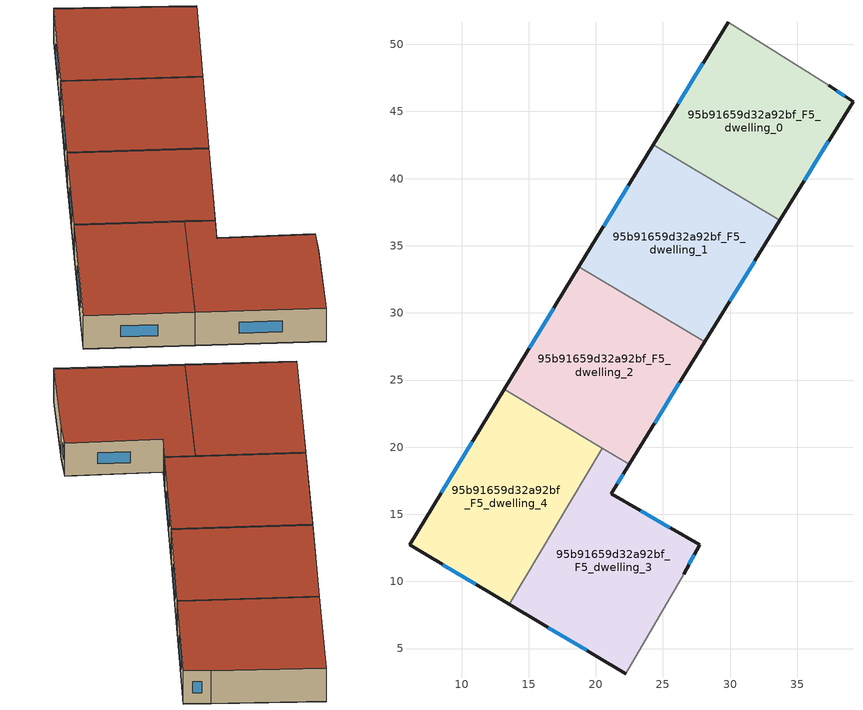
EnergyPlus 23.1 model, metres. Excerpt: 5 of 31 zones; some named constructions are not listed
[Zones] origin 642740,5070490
95b91659d32a92bf_F5_dwelling_0
 floor to 95b91659d32a92bf_F4_dwelling_0 (EU_floor_Construction): 33.69,36.89 39.16,45.74 37.36,46.95 29.85,51.65 24.28,42.5 z15
 wall outside (EU_wall_Construction): 24.28,42.5 29.85,51.65 / 37.36,46.95 39.16,45.74 33.69,36.89 z15:18
 wall to 95b91659d32a92bf_F5_dwelling_1 (EU_wall_Construction): 33.69,36.89 24.28,42.5 z15:18
 wall adiabatic (EU_wall_Construction): 29.85,51.65 37.36,46.95 z15:18
 window (EU_Window_Construction): 37.32,42.77 35.53,39.86 / 26.15,45.57 27.98,48.58 / 37.96,46.54 38.55,46.15 z16.01:16.99
 roof outside (EU_roof_Construction): 37.36,46.95 39.16,45.74 33.69,36.89 24.28,42.5 29.85,51.65 z18
95b91659d32a92bf_F5_dwelling_1
 floor to 95b91659d32a92bf_F4_dwelling_1 (EU_floor_Construction): 28.11,27.83 33.69,36.89 24.28,42.5 18.74,33.42 z15
 wall outside (EU_wall_Construction): 18.74,33.42 24.28,42.5 / 33.69,36.89 28.11,27.83 z15:18
 wall to 95b91659d32a92bf_F5_dwelling_2 (EU_wall_Construction): 28.11,27.83 18.74,33.42 z15:18
 window (EU_Window_Construction): 20.6,36.47 22.42,39.46 / 31.82,33.85 29.98,30.87 z16.01:16.99
 roof outside (EU_roof_Construction): 33.69,36.89 28.11,27.83 18.74,33.42 24.28,42.5 z18
95b91659d32a92bf_F5_dwelling_2
 floor to 95b91659d32a92bf_F4_dwelling_2 (EU_floor_Construction): 22.49,18.73 28.11,27.83 18.74,33.42 13.17,24.29 z15
 wall outside (EU_wall_Construction): 13.17,24.29 18.74,33.42 / 28.11,27.83 22.49,18.73 z15:18
 wall to 95b91659d32a92bf_F5_dwelling_4 (EU_wall_Construction): 20.5,19.93 13.17,24.29 z15:18
 wall to 95b91659d32a92bf_F5_dwelling_3 (EU_wall_Construction): 22.49,18.73 20.5,19.93 z15:18
 window (EU_Window_Construction): 15.04,27.36 16.87,30.36 / 26.23,24.78 24.38,21.78 z16.01:16.99
 roof outside (EU_roof_Construction): 28.11,27.83 22.49,18.73 13.17,24.29 18.74,33.42 z18
95b91659d32a92bf_F5_dwelling_3
 floor to 95b91659d32a92bf_F4_dwelling_3 (EU_floor_Construction): 22.23,3.12 26.54,10.52 27.74,12.72 21.14,16.53 22.49,18.73 20.5,19.93 13.56,8.29 z15
 wall outside (EU_wall_Construction): 22.23,3.12 13.56,8.29 / 22.49,18.73 21.14,16.53 27.74,12.72 26.54,10.52 z15:18
 wall to 95b91659d32a92bf_F5_dwelling_4 (EU_wall_Construction): 13.56,8.29 20.5,19.93 z15:18
 wall adiabatic (EU_wall_Construction): 26.54,10.52 22.23,3.12 z15:18
 window (EU_Window_Construction): 19.32,4.85 16.47,6.56 / 22.04,17.99 21.59,17.27 / 23.35,15.25 25.52,14 / 27.34,11.99 26.94,11.26 z16.01:16.99
 roof outside (EU_roof_Construction): 22.49,18.73 21.14,16.53 27.74,12.72 26.54,10.52 22.23,3.12 13.56,8.29 20.5,19.93 z18
95b91659d32a92bf_F5_dwelling_4
 floor to 95b91659d32a92bf_F4_dwelling_4 (EU_floor_Construction): 13.56,8.29 20.5,19.93 13.17,24.29 6.12,12.73 z15
 wall outside (EU_wall_Construction): 13.56,8.29 6.12,12.73 13.17,24.29 z15:18
 window (EU_Window_Construction): 11.06,9.78 8.62,11.24 / 8.49,16.61 10.81,20.42 z16.01:16.99
 roof outside (EU_roof_Construction): 20.5,19.93 13.56,8.29 6.12,12.73 13.17,24.29 z18
[HVACTEMPLATE:THERMOSTAT] Constant Heating Setpoint=20; Constant Cooling Setpoint=50
EU_HeatOnly_95b91659d32a92bf_F0_dwelling_0; EU_HeatOnly_95b91659d32a92bf_F0_dwelling_1; EU_HeatOnly_95b91659d32a92bf_F0_dwelling_2; EU_HeatOnly_95b91659d32a92bf_F0_dwelling_3; EU_HeatOnly_95b91659d32a92bf_F0_dwelling_4; EU_HeatOnly_95b91659d32a92bf_F0_dwelling_5; EU_HeatOnly_95b91659d32a92bf_F1_dwelling_0; EU_HeatOnly_95b91659d32a92bf_F1_dwelling_1; EU_HeatOnly_95b91659d32a92bf_F1_dwelling_2; EU_HeatOnly_95b91659d32a92bf_F1_dwelling_3; EU_HeatOnly_95b91659d32a92bf_F1_dwelling_4; EU_HeatOnly_95b91659d32a92bf_F2_dwelling_0; EU_HeatOnly_95b91659d32a92bf_F2_dwelling_1; EU_HeatOnly_95b91659d32a92bf_F2_dwelling_2; EU_HeatOnly_95b91659d32a92bf_F2_dwelling_3; EU_HeatOnly_95b91659d32a92bf_F2_dwelling_4; EU_HeatOnly_95b91659d32a92bf_F3_dwelling_0; EU_HeatOnly_95b91659d32a92bf_F3_dwelling_1; EU_HeatOnly_95b91659d32a92bf_F3_dwelling_2; EU_HeatOnly_95b91659d32a92bf_F3_dwelling_3; EU_HeatOnly_95b91659d32a92bf_F3_dwelling_4; EU_HeatOnly_95b91659d32a92bf_F4_dwelling_0; EU_HeatOnly_95b91659d32a92bf_F4_dwelling_1; EU_HeatOnly_95b91659d32a92bf_F4_dwelling_2; EU_HeatOnly_95b91659d32a92bf_F4_dwelling_3; EU_HeatOnly_95b91659d32a92bf_F4_dwelling_4; EU_HeatOnly_95b91659d32a92bf_F5_dwelling_0; EU_HeatOnly_95b91659d32a92bf_F5_dwelling_1; EU_HeatOnly_95b91659d32a92bf_F5_dwelling_2; EU_HeatOnly_95b91659d32a92bf_F5_dwelling_3; EU_HeatOnly_95b91659d32a92bf_F5_dwelling_4
[SCHEDULE:CONSTANT]
Name | Hourly Value
EU_AlwaysOn | 1
EU_CoolingOff | 0
[SCHEDULE:FILE] Column Number=1; Rows to Skip at Top=0; Number of Hours of Data=8760; Column Separator=Comma; Interpolate to Timestep=No; Minutes per Item=60; Adjust Schedule for Daylight Savings=Yes
Name | File
EU_Step8_GainSchedule_95b91659d32a92bf_F2_dwelling_3_f000 | ../../schedules/95b91659d32a92bf/95b91659d32a92bf_F2_dwelling_3_f000_gain.csv
EU_Step8_GainSchedule_95b91659d32a92bf_F2_dwelling_4_f000 | ../../schedules/95b91659d32a92bf/95b91659d32a92bf_F2_dwelling_4_f000_gain.csv
EU_Step8_GainSchedule_95b91659d32a92bf_F3_dwelling_0_f000 | ../../schedules/95b91659d32a92bf/95b91659d32a92bf_F3_dwelling_0_f000_gain.csv
EU_Step8_GainSchedule_95b91659d32a92bf_F3_dwelling_1_f000 | ../../schedules/95b91659d32a92bf/95b91659d32a92bf_F3_dwelling_1_f000_gain.csv
EU_Step8_GainSchedule_95b91659d32a92bf_F3_dwelling_2_f000 | ../../schedules/95b91659d32a92bf/95b91659d32a92bf_F3_dwelling_2_f000_gain.csv
EU_Step8_GainSchedule_95b91659d32a92bf_F3_dwelling_3_f000 | ../../schedules/95b91659d32a92bf/95b91659d32a92bf_F3_dwelling_3_f000_gain.csv
EU_Step8_GainSchedule_95b91659d32a92bf_F3_dwelling_4_f000 | ../../schedules/95b91659d32a92bf/95b91659d32a92bf_F3_dwelling_4_f000_gain.csv
EU_Step8_GainSchedule_95b91659d32a92bf_F4_dwelling_0_f000 | ../../schedules/95b91659d32a92bf/95b91659d32a92bf_F4_dwelling_0_f000_gain.csv
EU_Step8_GainSchedule_95b91659d32a92bf_F4_dwelling_1_f000 | ../../schedules/95b91659d32a92bf/95b91659d32a92bf_F4_dwelling_1_f000_gain.csv
EU_Step8_GainSchedule_95b91659d32a92bf_F4_dwelling_2_f000 | ../../schedules/95b91659d32a92bf/95b91659d32a92bf_F4_dwelling_2_f000_gain.csv
EU_Step8_GainSchedule_95b91659d32a92bf_F4_dwelling_3_f000 | ../../schedules/95b91659d32a92bf/95b91659d32a92bf_F4_dwelling_3_f000_gain.csv
EU_Step8_GainSchedule_95b91659d32a92bf_F4_dwelling_4_f000 | ../../schedules/95b91659d32a92bf/95b91659d32a92bf_F4_dwelling_4_f000_gain.csv
EU_Step8_GainSchedule_95b91659d32a92bf_F5_dwelling_0_f000 | ../../schedules/95b91659d32a92bf/95b91659d32a92bf_F5_dwelling_0_f000_gain.csv
EU_Step8_GainSchedule_95b91659d32a92bf_F5_dwelling_1_f000 | ../../schedules/95b91659d32a92bf/95b91659d32a92bf_F5_dwelling_1_f000_gain.csv
EU_Step8_GainSchedule_95b91659d32a92bf_F5_dwelling_2_f000 | ../../schedules/95b91659d32a92bf/95b91659d32a92bf_F5_dwelling_2_f000_gain.csv
EU_Step8_GainSchedule_95b91659d32a92bf_F5_dwelling_3_f000 | ../../schedules/95b91659d32a92bf/95b91659d32a92bf_F5_dwelling_3_f000_gain.csv
EU_Step8_GainSchedule_95b91659d32a92bf_F5_dwelling_4_f000 | ../../schedules/95b91659d32a92bf/95b91659d32a92bf_F5_dwelling_4_f000_gain.csv
